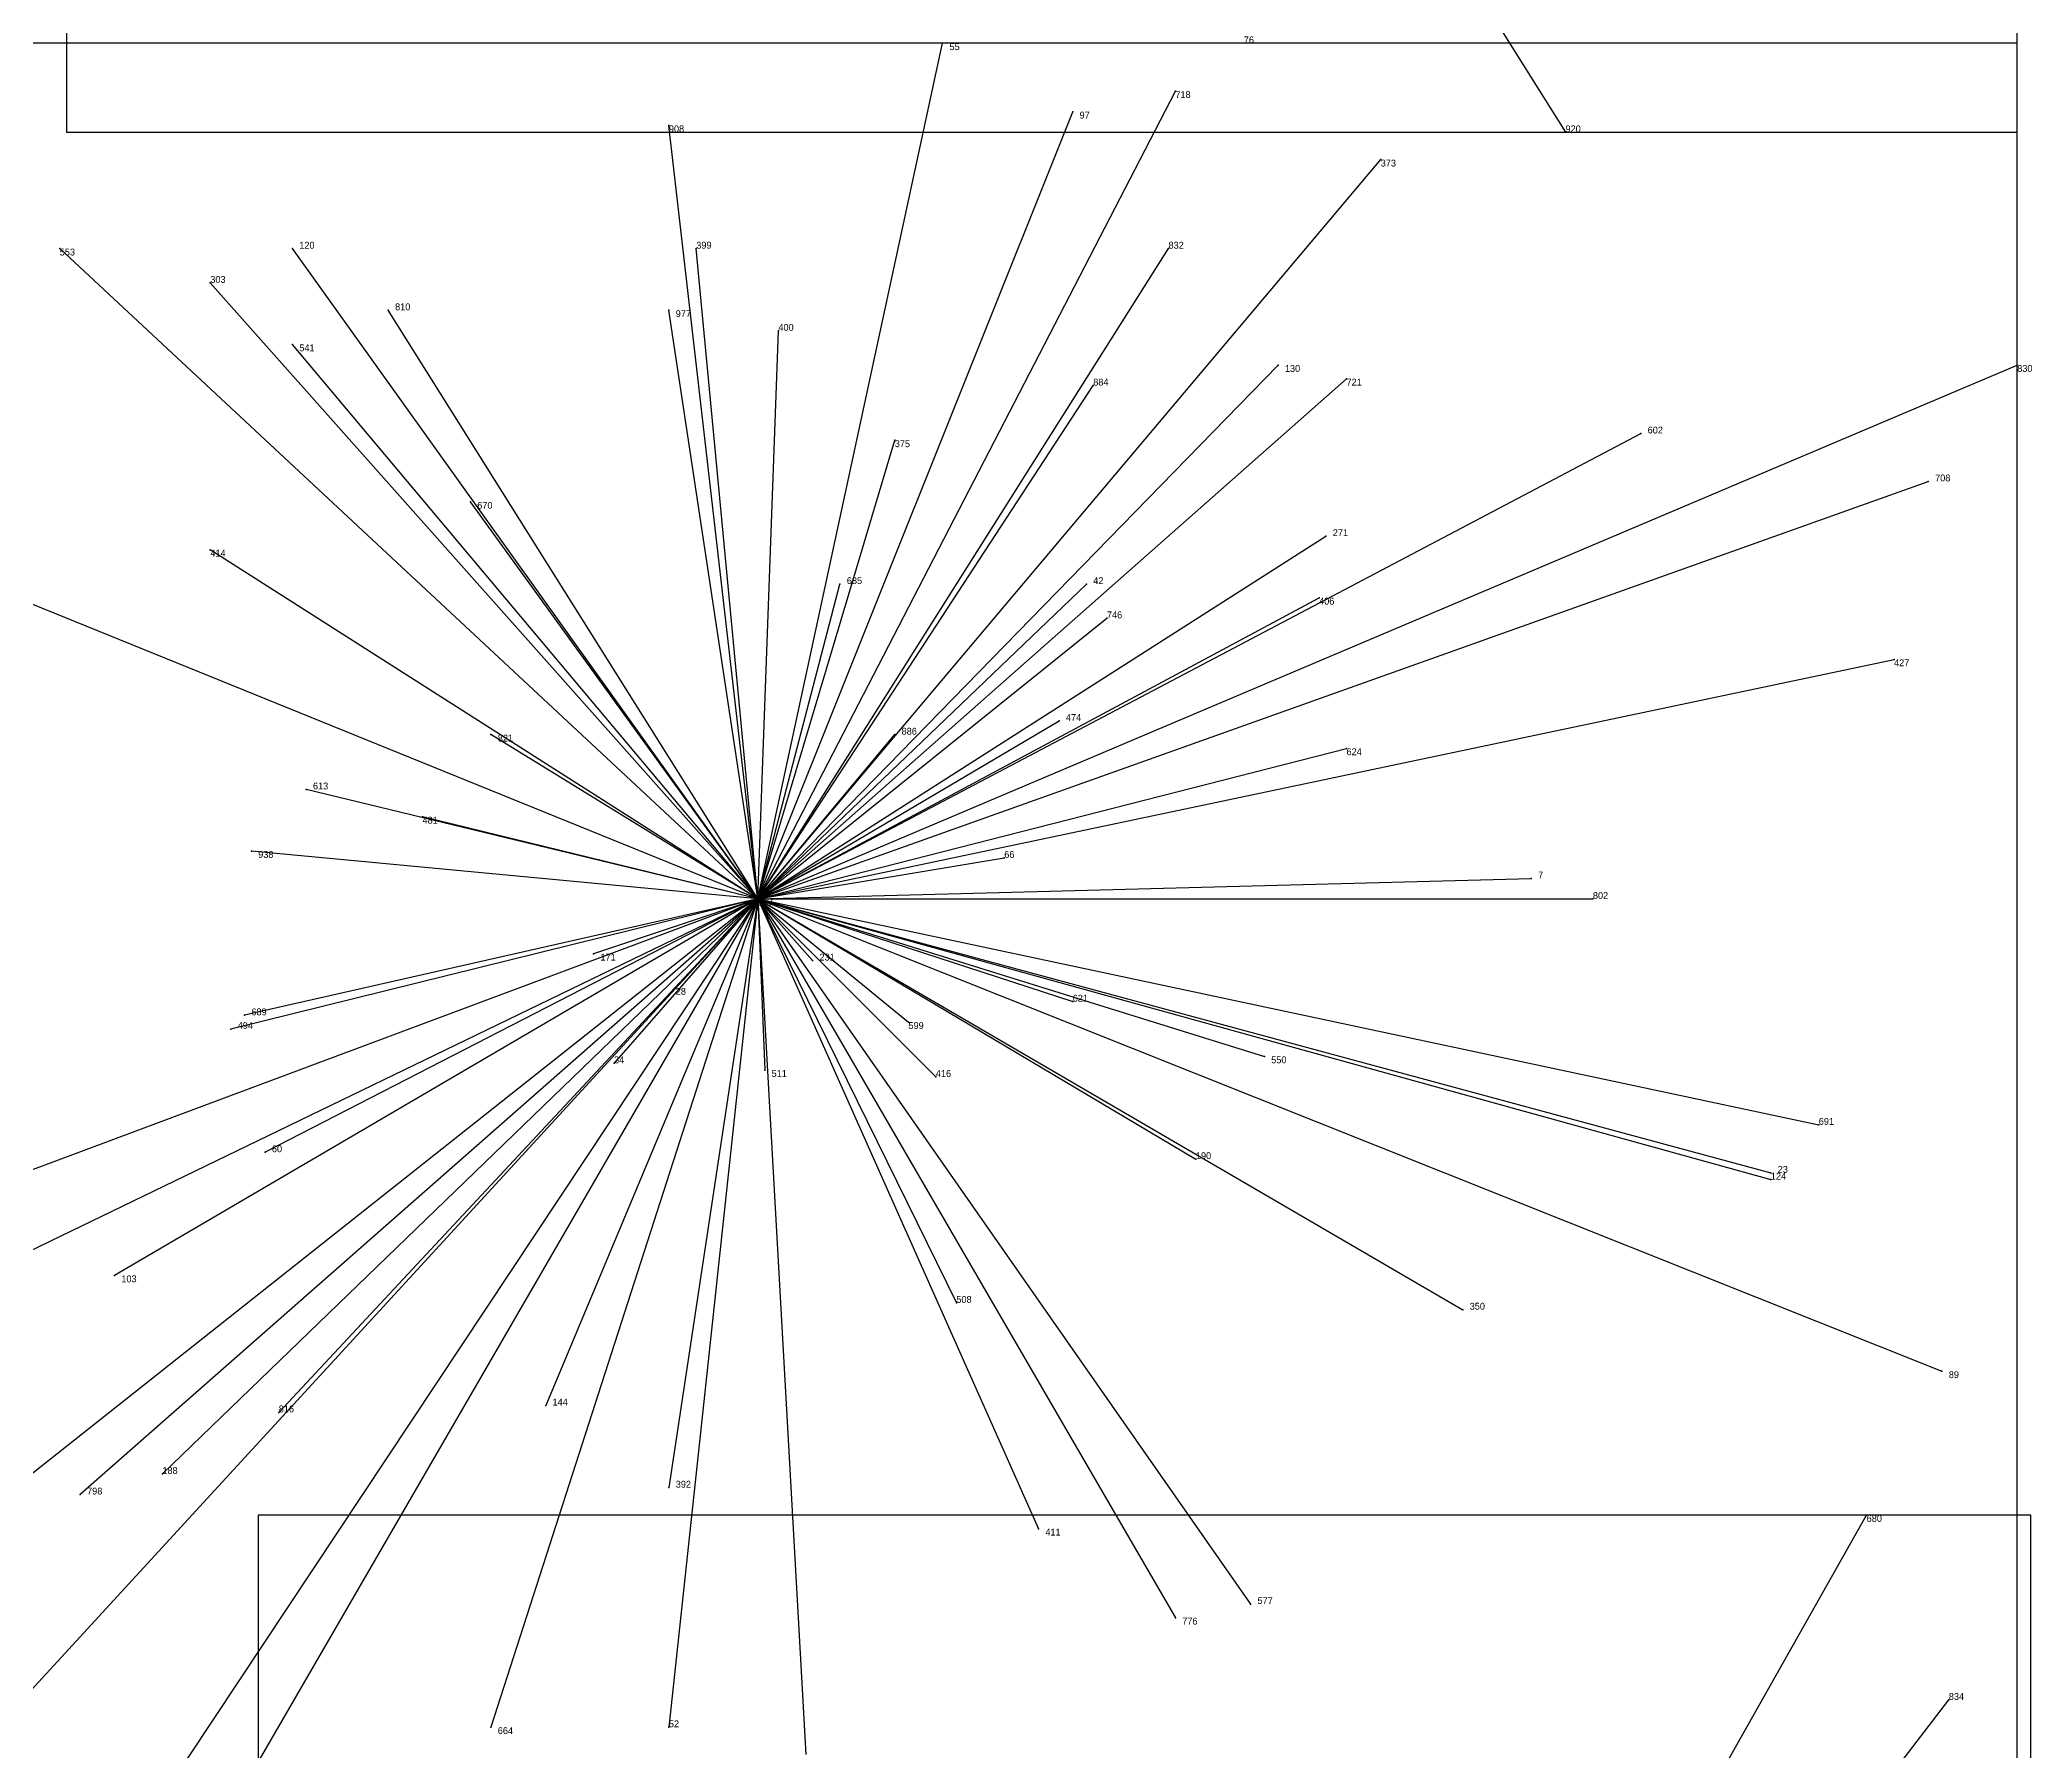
# Model space of a CAD drawing. Extents: x 0 to 1, y 0 to 1.
# Drawn here: x 0.7091 to 1.0002, y 0.5095 to 0.7595 of the extents above; entities that cross this region are included whole.
import ezdxf

# ---------------------------------------------------------------- set-up
doc = ezdxf.new("R2010")
doc.units = 0
for name, color, linetype in [('Clients', 3, 'CONTINUOUS'), ('Facilities', 3, 'CONTINUOUS'), ('Facilities_lines', 3, 'CONTINUOUS'), ('Min_max_boxes', 1, 'CONTINUOUS'), ('Normals', 1, 'CONTINUOUS'), ('Source_points', 5, 'CONTINUOUS'), ('Text', 3, 'CONTINUOUS')]:
    doc.layers.add(name, color=color, linetype=linetype)

msp = doc.modelspace()

# ---------------------------------------------------------------- linework, layer by layer
at = {"layer": 'Clients', "color": 5}
for p in [(0.841, 0.759), (0.875, 0.752), (0.86, 0.749), (0.801, 0.747), (0.932, 0.746), (0.905, 0.742), (0.712, 0.729), (0.746, 0.729), (0.805, 0.729), (0.874, 0.729), (0.734, 0.724), (0.76, 0.72), (0.801, 0.72), (0.817, 0.717), (0.746, 0.715), (0.89, 0.712), (0.998, 0.712), (0.863, 0.709), (0.9, 0.71), (0.943, 0.702), (0.834, 0.701), (0.985, 0.695), (0.772, 0.692), (0.897, 0.687), (0.734, 0.685), (0.826, 0.68), (0.862, 0.68), (0.896, 0.678), (0.865, 0.675), (0.98, 0.669), (0.775, 0.658), (0.834, 0.658), (0.858, 0.66), (0.9, 0.656), (0.748, 0.65), (0.765, 0.646), (0.74, 0.641), (0.85, 0.64), (0.927, 0.637), (0.936, 0.634), (0.79, 0.626), (0.822, 0.625), (0.801, 0.62), (0.86, 0.619), (0.737, 0.615), (0.739, 0.617), (0.836, 0.616), (0.793, 0.61), (0.815, 0.609), (0.888, 0.611), (0.84, 0.608), (0.969, 0.601), (0.742, 0.597), (0.878, 0.596), (0.962, 0.594), (0.962, 0.593), (0.72, 0.579), (0.843, 0.575), (0.917, 0.574), (0.987, 0.565), (0.744, 0.559), (0.783, 0.56), (0.727, 0.55), (0.801, 0.548), (0.715, 0.547), (0.855, 0.542), (0.976, 0.544), (0.886, 0.531), (0.875, 0.529), (0.988, 0.517), (0.775, 0.513), (0.801, 0.513)]:
    msp.add_point(p, dxfattribs=at)
at = {"layer": 'Facilities', "color": 3}
msp.add_point((0.814, 0.634), dxfattribs=at)
at = {"layer": 'Facilities_lines', "color": 3}
for p, q in [((0.861, 0.859), (0.932, 0.746)), ((0.814, 0.634), (0.841, 0.759)), ((0.814, 0.634), (0.875, 0.752)), ((0.814, 0.634), (0.86, 0.749)), ((0.814, 0.634), (0.801, 0.747)), ((0.814, 0.634), (0.905, 0.742)), ((0.814, 0.634), (0.712, 0.729)), ((0.814, 0.634), (0.746, 0.729)), ((0.814, 0.634), (0.805, 0.729)), ((0.814, 0.634), (0.874, 0.729)), ((0.814, 0.634), (0.734, 0.724)), ((0.814, 0.634), (0.76, 0.72)), ((0.814, 0.634), (0.801, 0.72)), ((0.814, 0.634), (0.817, 0.717)), ((0.814, 0.634), (0.746, 0.715)), ((0.814, 0.634), (0.89, 0.712)), ((0.814, 0.634), (0.998, 0.712)), ((0.814, 0.634), (0.9, 0.71)), ((0.814, 0.634), (0.863, 0.709)), ((0.814, 0.634), (0.943, 0.702)), ((0.814, 0.634), (0.834, 0.701)), ((0.814, 0.634), (0.985, 0.695)), ((0.814, 0.634), (0.772, 0.692)), ((0.814, 0.634), (0.681, 0.688)), ((0.814, 0.634), (0.897, 0.687)), ((0.814, 0.634), (0.734, 0.685)), ((0.814, 0.634), (0.862, 0.68)), ((0.814, 0.634), (0.826, 0.68)), ((0.814, 0.634), (0.896, 0.678)), ((0.814, 0.634), (0.865, 0.675)), ((0.814, 0.634), (0.98, 0.669)), ((0.814, 0.634), (0.775, 0.658)), ((0.814, 0.634), (0.858, 0.66)), ((0.814, 0.634), (0.834, 0.658)), ((0.814, 0.634), (0.9, 0.656)), ((0.814, 0.634), (0.748, 0.65)), ((0.814, 0.634), (0.765, 0.646)), ((0.814, 0.634), (0.74, 0.641)), ((0.814, 0.634), (0.85, 0.64)), ((0.814, 0.634), (0.927, 0.637)), ((0.814, 0.634), (0.68, 0.584)), ((0.814, 0.634), (0.69, 0.574)), ((0.814, 0.634), (0.694, 0.539)), ((0.814, 0.634), (0.701, 0.511)), ((0.814, 0.634), (0.715, 0.547)), ((0.814, 0.634), (0.72, 0.579)), ((0.814, 0.634), (0.723, 0.477)), ((0.814, 0.634), (0.725, 0.5)), ((0.814, 0.634), (0.727, 0.55)), ((0.814, 0.634), (0.737, 0.615)), ((0.814, 0.634), (0.739, 0.617)), ((0.814, 0.634), (0.742, 0.597)), ((0.814, 0.634), (0.744, 0.559)), ((0.814, 0.634), (0.775, 0.513)), ((0.814, 0.634), (0.783, 0.56)), ((0.814, 0.634), (0.79, 0.626)), ((0.814, 0.634), (0.793, 0.61)), ((0.814, 0.634), (0.801, 0.62)), ((0.814, 0.634), (0.801, 0.513)), ((0.814, 0.634), (0.801, 0.548)), ((0.814, 0.634), (0.962, 0.594)), ((0.814, 0.634), (0.987, 0.565)), ((0.814, 0.634), (0.962, 0.593)), ((0.814, 0.634), (0.878, 0.596)), ((0.814, 0.634), (0.822, 0.625)), ((0.814, 0.634), (0.917, 0.574)), ((0.814, 0.634), (0.821, 0.509)), ((0.814, 0.634), (0.855, 0.542)), ((0.814, 0.634), (0.84, 0.608)), ((0.814, 0.634), (0.815, 0.609)), ((0.814, 0.634), (0.888, 0.611)), ((0.814, 0.634), (0.886, 0.531)), ((0.814, 0.634), (0.836, 0.616)), ((0.814, 0.634), (0.843, 0.575)), ((0.814, 0.634), (0.969, 0.601)), ((0.814, 0.634), (0.875, 0.529)), ((0.814, 0.634), (0.936, 0.634)), ((0.814, 0.634), (0.86, 0.619)), ((0.885, 0.383), (0.976, 0.544)), ((0.885, 0.383), (0.988, 0.517))]:
    msp.add_line(p, q, dxfattribs=at)
at = {"layer": 'Min_max_boxes', "color": 1}
for p, q in [((0.713, 0.994), (0.713, 0.746)), ((0.713, 0.994), (0.713, 0.746)), ((0.998, 0.746), (0.998, 0.994)), ((0.998, 0.746), (0.998, 0.994)), ((0.998, 0.759), (0.68, 0.759)), ((0.998, 0.759), (0.68, 0.759)), ((0.998, 0.477), (0.998, 0.759)), ((0.998, 0.477), (0.998, 0.759)), ((0.998, 0.759), (0.998, 0.759)), ((0.713, 0.746), (0.998, 0.746)), ((0.713, 0.746), (0.998, 0.746)), ((0.713, 0.746), (0.713, 0.746)), ((0.998, 0.746), (0.998, 0.746)), ((1, 0.544), (0.741, 0.544)), ((0.741, 0.544), (0.741, 0.262)), ((1, 0.544), (0.741, 0.544)), ((0.741, 0.544), (0.741, 0.262)), ((0.741, 0.544), (0.741, 0.544)), ((1, 0.262), (1, 0.544)), ((1, 0.262), (1, 0.544)), ((1, 0.544), (1, 0.544))]:
    msp.add_line(p, q, dxfattribs=at)
at = {"layer": 'Normals', "color": 1}
for p, q in [((0.841, 0.759), (0.841, 0.759, 0.1)), ((0.875, 0.752), (0.875, 0.752, 0.1)), ((0.86, 0.749), (0.86, 0.749, 0.1)), ((0.801, 0.747), (0.801, 0.747, 0.1)), ((0.932, 0.746), (0.932, 0.746, 0.1)), ((0.905, 0.742), (0.905, 0.742, 0.1)), ((0.712, 0.729), (0.712, 0.729, 0.1)), ((0.746, 0.729), (0.746, 0.729, 0.1)), ((0.805, 0.729), (0.805, 0.729, 0.1)), ((0.874, 0.729), (0.874, 0.729, 0.1)), ((0.734, 0.724), (0.734, 0.724, 0.1)), ((0.76, 0.72), (0.76, 0.72, 0.1)), ((0.801, 0.72), (0.801, 0.72, 0.1)), ((0.817, 0.717), (0.817, 0.717, 0.1)), ((0.746, 0.715), (0.746, 0.715, 0.1)), ((0.89, 0.712), (0.89, 0.712, 0.1)), ((0.998, 0.712), (0.998, 0.712, 0.1)), ((0.863, 0.709), (0.863, 0.709, 0.1)), ((0.9, 0.71), (0.9, 0.71, 0.1)), ((0.943, 0.702), (0.943, 0.702, 0.1)), ((0.834, 0.701), (0.834, 0.701, 0.1)), ((0.985, 0.695), (0.985, 0.695, 0.1)), ((0.772, 0.692), (0.772, 0.692, 0.1)), ((0.897, 0.687), (0.897, 0.687, 0.1)), ((0.734, 0.685), (0.734, 0.685, 0.1)), ((0.826, 0.68), (0.826, 0.68, 0.1)), ((0.862, 0.68), (0.862, 0.68, 0.1)), ((0.896, 0.678), (0.896, 0.678, 0.1)), ((0.865, 0.675), (0.865, 0.675, 0.1)), ((0.98, 0.669), (0.98, 0.669, 0.1)), ((0.775, 0.658), (0.775, 0.658, 0.1)), ((0.834, 0.658), (0.834, 0.658, 0.1)), ((0.858, 0.66), (0.858, 0.66, 0.1)), ((0.9, 0.656), (0.9, 0.656, 0.1)), ((0.748, 0.65), (0.748, 0.65, 0.1)), ((0.765, 0.646), (0.765, 0.646, 0.1)), ((0.74, 0.641), (0.74, 0.641, 0.1)), ((0.85, 0.64), (0.85, 0.64, 0.1)), ((0.927, 0.637), (0.927, 0.637, 0.1)), ((0.814, 0.634), (0.814, 0.634, 0.1)), ((0.936, 0.634), (0.936, 0.634, 0.1)), ((0.79, 0.626), (0.79, 0.626, 0.1)), ((0.822, 0.625), (0.822, 0.625, 0.1)), ((0.801, 0.62), (0.801, 0.62, 0.1)), ((0.86, 0.619), (0.86, 0.619, 0.1)), ((0.737, 0.615), (0.737, 0.615, 0.1)), ((0.739, 0.617), (0.739, 0.617, 0.1)), ((0.836, 0.616), (0.836, 0.616, 0.1)), ((0.793, 0.61), (0.793, 0.61, 0.1)), ((0.815, 0.609), (0.815, 0.609, 0.1)), ((0.888, 0.611), (0.888, 0.611, 0.1)), ((0.84, 0.608), (0.84, 0.608, 0.1)), ((0.969, 0.601), (0.969, 0.601, 0.1)), ((0.742, 0.597), (0.742, 0.597, 0.1)), ((0.878, 0.596), (0.878, 0.596, 0.1)), ((0.962, 0.594), (0.962, 0.594, 0.1)), ((0.962, 0.593), (0.962, 0.593, 0.1)), ((0.72, 0.579), (0.72, 0.579, 0.1)), ((0.843, 0.575), (0.843, 0.575, 0.1)), ((0.917, 0.574), (0.917, 0.574, 0.1)), ((0.987, 0.565), (0.987, 0.565, 0.1)), ((0.744, 0.559), (0.744, 0.559, 0.1)), ((0.783, 0.56), (0.783, 0.56, 0.1)), ((0.727, 0.55), (0.727, 0.55, 0.1)), ((0.801, 0.548), (0.801, 0.548, 0.1)), ((0.715, 0.547), (0.715, 0.547, 0.1)), ((0.855, 0.542), (0.855, 0.542, 0.1)), ((0.976, 0.544), (0.976, 0.544, 0.1)), ((0.886, 0.531), (0.886, 0.531, 0.1)), ((0.875, 0.529), (0.875, 0.529, 0.1)), ((0.988, 0.517), (0.988, 0.517, 0.1)), ((0.775, 0.513), (0.775, 0.513, 0.1)), ((0.801, 0.513), (0.801, 0.513, 0.1))]:
    msp.add_line(p, q, dxfattribs=at)
at = {"layer": 'Source_points', "color": 5}
for p in [(0.841, 0.759), (0.875, 0.752), (0.86, 0.749), (0.801, 0.747), (0.932, 0.746), (0.905, 0.742), (0.712, 0.729), (0.746, 0.729), (0.805, 0.729), (0.874, 0.729), (0.734, 0.724), (0.76, 0.72), (0.801, 0.72), (0.817, 0.717), (0.746, 0.715), (0.89, 0.712), (0.998, 0.712), (0.863, 0.709), (0.9, 0.71), (0.943, 0.702), (0.834, 0.701), (0.985, 0.695), (0.772, 0.692), (0.897, 0.687), (0.734, 0.685), (0.826, 0.68), (0.862, 0.68), (0.896, 0.678), (0.865, 0.675), (0.98, 0.669), (0.775, 0.658), (0.834, 0.658), (0.858, 0.66), (0.9, 0.656), (0.748, 0.65), (0.765, 0.646), (0.74, 0.641), (0.85, 0.64), (0.927, 0.637), (0.814, 0.634), (0.936, 0.634), (0.79, 0.626), (0.822, 0.625), (0.801, 0.62), (0.86, 0.619), (0.737, 0.615), (0.739, 0.617), (0.836, 0.616), (0.793, 0.61), (0.815, 0.609), (0.888, 0.611), (0.84, 0.608), (0.969, 0.601), (0.742, 0.597), (0.878, 0.596), (0.962, 0.594), (0.962, 0.593), (0.72, 0.579), (0.843, 0.575), (0.917, 0.574), (0.987, 0.565), (0.744, 0.559), (0.783, 0.56), (0.727, 0.55), (0.801, 0.548), (0.715, 0.547), (0.855, 0.542), (0.976, 0.544), (0.886, 0.531), (0.875, 0.529), (0.988, 0.517), (0.775, 0.513), (0.801, 0.513)]:
    msp.add_point(p, dxfattribs=at)

# ---------------------------------------------------------------- texts
at = {"layer": 'Text', "color": 3}
for s, p in [('76', (0.885, 0.759)), ('55', (0.842, 0.758)), ('718', (0.875, 0.751)), ('97', (0.861, 0.748)), ('908', (0.801, 0.746)), ('920', (0.932, 0.746)), ('373', (0.905, 0.741)), ('553', (0.712, 0.728)), ('120', (0.747, 0.729)), ('399', (0.805, 0.729)), ('832', (0.874, 0.729)), ('303', (0.734, 0.724)), ('810', (0.761, 0.72)), ('977', (0.802, 0.719)), ('400', (0.817, 0.717)), ('541', (0.747, 0.714)), ('130', (0.891, 0.711)), ('830', (0.998, 0.711)), ('884', (0.863, 0.709)), ('721', (0.9, 0.709)), ('602', (0.944, 0.702)), ('375', (0.834, 0.7)), ('708', (0.986, 0.695)), ('670', (0.773, 0.691)), ('271', (0.898, 0.687)), ('414', (0.734, 0.684)), ('685', (0.827, 0.68)), ('42', (0.863, 0.68)), ('746', (0.865, 0.675)), ('406', (0.896, 0.677)), ('427', (0.98, 0.668)), ('474', (0.859, 0.66)), ('821', (0.776, 0.657)), ('886', (0.835, 0.658)), ('624', (0.9, 0.655)), ('613', (0.749, 0.65)), ('481', (0.765, 0.645)), ('938', (0.741, 0.64)), ('66', (0.85, 0.64)), ('7', (0.928, 0.637)), ('802', (0.936, 0.634)), ('887', (0.814, 0.633)), ('171', (0.791, 0.625)), ('231', (0.823, 0.625)), ('28', (0.802, 0.62)), ('621', (0.86, 0.619)), ('689', (0.74, 0.617)), ('494', (0.738, 0.615)), ('599', (0.836, 0.615)), ('34', (0.793, 0.61)), ('511', (0.816, 0.608)), ('416', (0.84, 0.608)), ('550', (0.889, 0.61)), ('691', (0.969, 0.601)), ('60', (0.743, 0.597)), ('190', (0.878, 0.596)), ('124', (0.962, 0.593)), ('23', (0.963, 0.594)), ('103', (0.721, 0.578)), ('508', (0.843, 0.575)), ('350', (0.918, 0.574)), ('89', (0.988, 0.564)), ('816', (0.744, 0.559)), ('144', (0.784, 0.56)), ('188', (0.727, 0.55)), ('798', (0.716, 0.547)), ('392', (0.802, 0.548)), ('411', (0.856, 0.541)), ('680', (0.976, 0.543)), ('577', (0.887, 0.531)), ('776', (0.876, 0.528)), ('834', (0.988, 0.517)), ('664', (0.776, 0.512)), ('52', (0.801, 0.513))]:
    msp.add_text(s, height=0.001, dxfattribs=at).set_placement(p)

doc.saveas('drawing.dxf')
